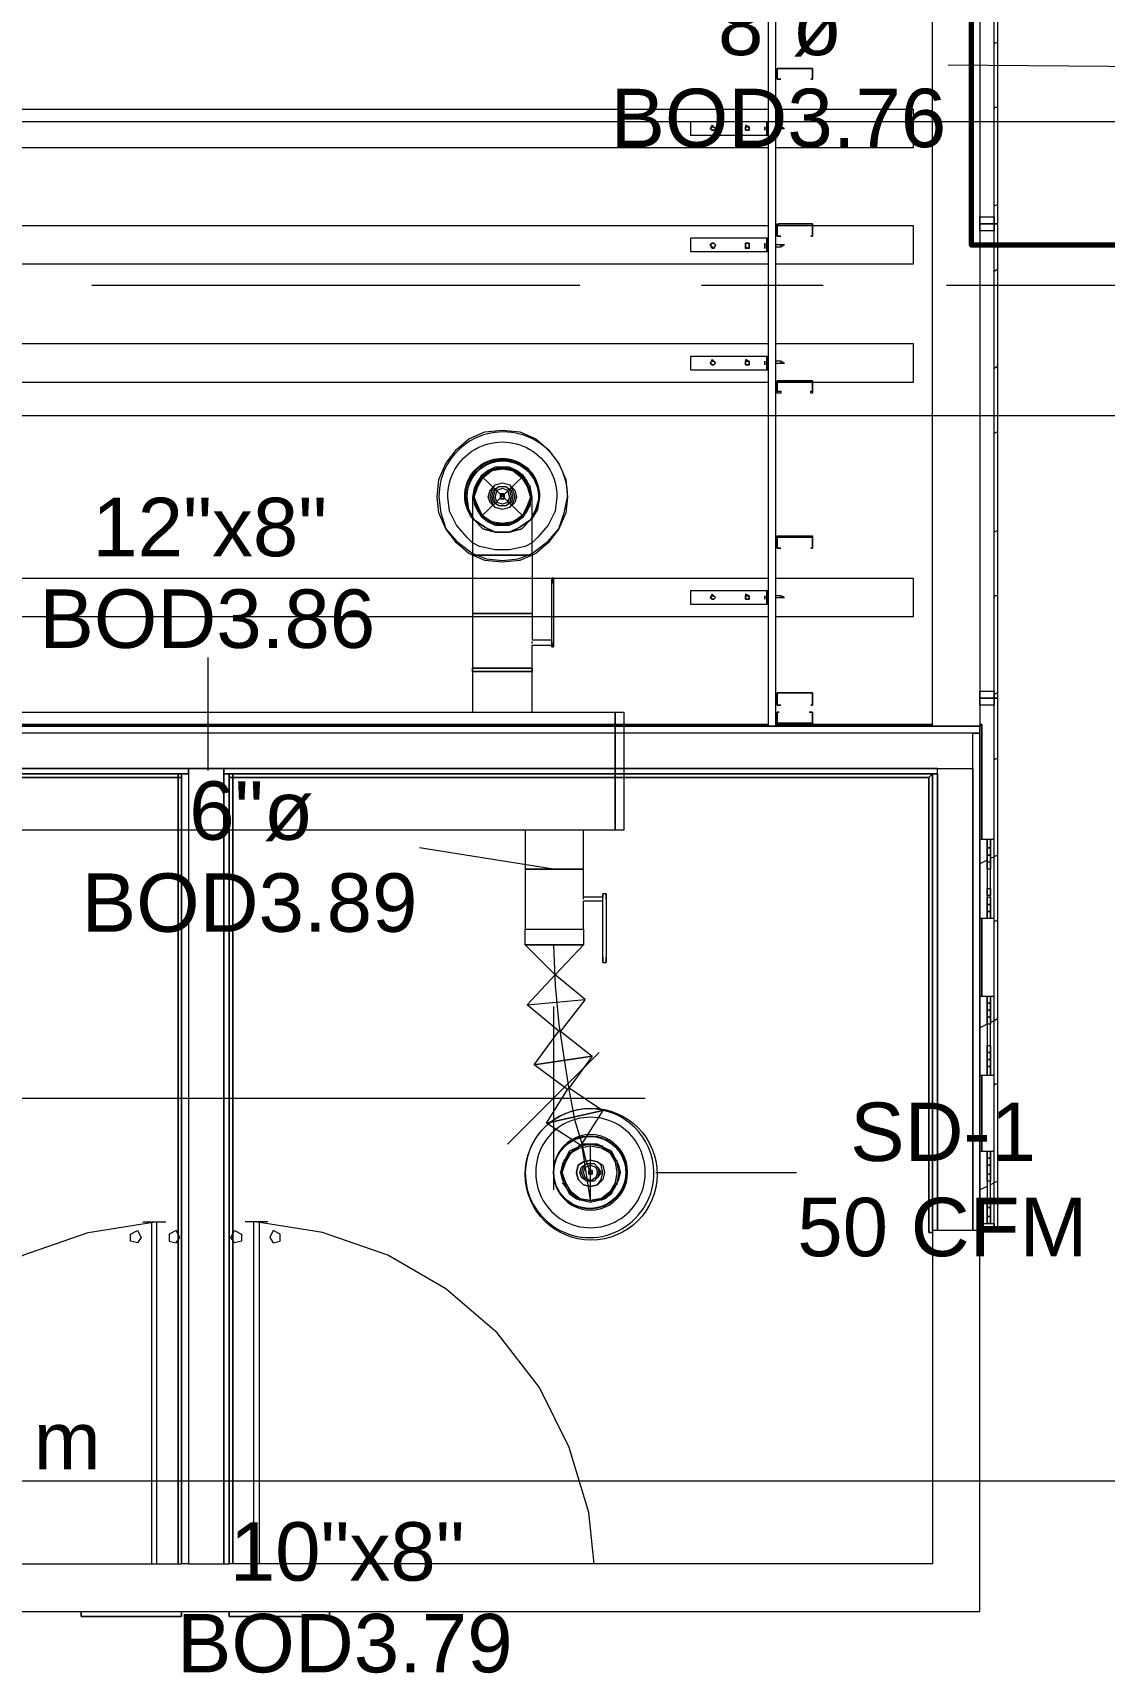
# Model space of a CAD drawing. Header units: metres. Extents: x -2 to 237, y -8 to 52.
# Drawn here: x 43.605 to 46.391, y 10.196 to 14.459 of the extents above; entities that cross this region are included whole.
import ezdxf

# ---------------------------------------------------------------- set-up
doc = ezdxf.new("R2010")
doc.units = ezdxf.units.M
doc.layers.add('HVAC - Ductos', color=5, linetype='Continuous', lineweight=0)
doc.layers.add('PDF_Text', color=7, linetype='Continuous', lineweight=0)
doc.layers.add('PDF_Geometry', color=7, linetype='Continuous', lineweight=0, true_color=0xaaaaaa)
doc.styles.add('PDF Helvetica', font='')
doc.styles.get('PDF Helvetica').set_extended_font_data('Helvetica')

msp = doc.modelspace()

# ---------------------------------------------------------------- linework, layer by layer
at = {"layer": 'HVAC - Ductos', "lineweight": 0}
for points in [[(46.5074, 14.3702), (45.9852, 14.3748)], [(44.9039, 13.2523), (44.8993, 13.2752), (44.8902, 13.2936), (44.881, 13.3073), (44.8626, 13.321), (44.8443, 13.3302), (44.826, 13.3302), (44.8077, 13.3302), (44.7894, 13.321), (44.771, 13.3073), (44.7619, 13.2936), (44.7527, 13.2752), (44.7481, 13.2523), (44.7527, 13.2477), (44.7481, 13.2523), (44.7481, 13.2477), (44.7481, 13.2294), (44.7481, 13.2019), (44.7481, 13.1652), (44.7481, 13.1194), (44.7481, 13.1012), (44.7389, 13.1057), (44.7069, 13.1332), (44.6794, 13.1698), (44.6611, 13.2111), (44.6565, 13.2523), (44.6611, 13.2981), (44.6794, 13.3394), (44.7069, 13.3761), (44.7389, 13.4035), (44.7802, 13.4218), (44.826, 13.4264), (44.8718, 13.4218), (44.913, 13.4035), (44.9451, 13.3761), (44.9726, 13.3394), (44.9909, 13.2981), (44.9955, 13.2523), (44.9909, 13.2111), (44.9726, 13.1698), (44.9451, 13.1332), (44.913, 13.1057), (44.9039, 13.1012), (44.9039, 13.1469), (44.9039, 13.1836), (44.9039, 13.2202), (44.9039, 13.2432), (44.9039, 13.2523), (44.8993, 13.2477), (44.9039, 13.2523), (44.8993, 13.2752), (44.8902, 13.2936), (44.881, 13.3073), (44.8626, 13.321), (44.8443, 13.3302), (44.826, 13.3302), (44.8077, 13.3302), (44.7894, 13.321), (44.771, 13.3073), (44.7619, 13.2936), (44.7527, 13.2752), (44.7481, 13.2523)], [(44.7573, 13.2248), (44.7573, 13.2294), (44.7527, 13.2523), (44.7527, 13.234), (44.7619, 13.2156), (44.7756, 13.2019), (44.7894, 13.1928), (44.8077, 13.1836), (44.826, 13.179), (44.8443, 13.1836), (44.8626, 13.1928), (44.8764, 13.2019), (44.8902, 13.2156), (44.8993, 13.234), (44.8993, 13.2523), (44.8902, 13.2294), (44.8764, 13.2019), (44.8535, 13.1882), (44.826, 13.1836), (44.7986, 13.1882), (44.7756, 13.2019), (44.7619, 13.2294), (44.7527, 13.2523), (44.7619, 13.2798), (44.7756, 13.3027), (44.7986, 13.321), (44.826, 13.3256), (44.8535, 13.321), (44.8764, 13.3027), (44.8902, 13.2798), (44.8993, 13.2523), (44.8993, 13.2752), (44.8902, 13.2936), (44.8764, 13.3073), (44.8626, 13.3164), (44.8443, 13.3256), (44.826, 13.3302), (44.8077, 13.3256), (44.7894, 13.3164), (44.7756, 13.3073), (44.7619, 13.2936), (44.7527, 13.2752), (44.7527, 13.2523), (44.7573, 13.2798)], [(44.7619, 13.2844), (44.7756, 13.3073), (44.794, 13.321)], [(44.794, 13.321), (44.7986, 13.3256)], [(44.8031, 13.321), (44.826, 13.3302), (44.8489, 13.321)], [(44.8535, 13.3256), (44.8581, 13.321)], [(44.8581, 13.321), (44.8764, 13.3073), (44.8902, 13.2844)], [(44.7573, 13.2798), (44.7573, 13.2844)], [(44.8948, 13.2844), (44.8993, 13.2798)], [(44.8948, 13.2798), (44.8993, 13.2523), (44.8948, 13.2294)], [(44.7527, 13.2477), (44.7527, 13.234), (44.7619, 13.2156), (44.771, 13.2019), (44.7894, 13.1882), (44.8077, 13.179), (44.826, 13.179), (44.8443, 13.179), (44.8626, 13.1882), (44.881, 13.2019), (44.8902, 13.2156), (44.8993, 13.234), (44.8993, 13.2477)], [(44.7573, 13.2248), (44.7573, 13.2248)], [(44.7986, 13.1836), (44.794, 13.1882), (44.7756, 13.2019), (44.7619, 13.2248)], [(44.8902, 13.2248), (44.8764, 13.2019), (44.8581, 13.1882), (44.8535, 13.1836)], [(44.8993, 13.2294), (44.8948, 13.2248)], [(44.8948, 13.2248), (44.8948, 13.2248)], [(44.9039, 13.2523), (44.9039, 13.2523)], [(44.7986, 13.1836), (44.7986, 13.1836)], [(44.8489, 13.1836), (44.826, 13.179), (44.8031, 13.1836)], [(44.8535, 13.1836), (44.8535, 13.1836)], [(44.9039, 13.1332), (44.8856, 13.124), (44.8443, 13.1148), (44.8077, 13.1148), (44.7664, 13.124), (44.7481, 13.1332)], [(44.7481, 13.1057), (44.7848, 13.092), (44.826, 13.0874), (44.8672, 13.092), (44.9039, 13.1057)], [(44.9039, 13.1012), (44.8718, 13.0874), (44.826, 13.0828), (44.7802, 13.0874), (44.7481, 13.1012)], [(44.9039, 13.1012), (44.8993, 13.1012), (44.8902, 13.1012), (44.881, 13.1012), (44.8626, 13.1012), (44.8443, 13.1012), (44.826, 13.1012), (44.8077, 13.1012), (44.7894, 13.1012), (44.771, 13.1012), (44.7619, 13.1012), (44.7527, 13.1012), (44.7481, 13.1012), (44.7481, 12.9499), (44.7527, 12.9499), (44.7619, 12.9499), (44.771, 12.9499), (44.7894, 12.9499), (44.8077, 12.9499), (44.826, 12.9499), (44.8443, 12.9499), (44.8626, 12.9499), (44.881, 12.9499), (44.8902, 12.9499), (44.8993, 12.9499), (44.9039, 12.9499), (44.9039, 12.8812), (44.9543, 12.8812)], [(44.7481, 13.1012), (44.7527, 13.1012), (44.7619, 13.1012), (44.771, 13.1012), (44.7894, 13.1012), (44.8077, 13.1012), (44.826, 13.1012), (44.8443, 13.1012), (44.8626, 13.1012), (44.881, 13.1012), (44.8902, 13.1012), (44.8993, 13.1012), (44.9039, 13.1012), (44.9039, 12.9499), (44.8993, 12.9499), (44.8902, 12.9499), (44.881, 12.9499), (44.8626, 12.9499), (44.8443, 12.9499), (44.826, 12.9499), (44.8077, 12.9499), (44.7894, 12.9499), (44.771, 12.9499), (44.7619, 12.9499), (44.7527, 12.9499), (44.7481, 12.9499), (44.7481, 12.7987), (44.7481, 12.8079), (44.7481, 12.6934), (44.7527, 12.6934), (44.7619, 12.6934), (44.771, 12.6934), (44.7894, 12.6934), (44.8077, 12.6934), (44.826, 12.6934), (44.8443, 12.6934), (44.8626, 12.6934), (44.881, 12.6934), (44.8902, 12.6934), (44.8993, 12.6934), (44.9039, 12.6934), (44.9039, 12.8079), (44.9039, 12.7987), (44.9039, 12.8675), (44.9543, 12.8675), (44.9543, 12.872), (44.9543, 12.8766)], [(44.9543, 13.0415), (44.9543, 13.037), (44.9543, 13.0415)], [(44.9589, 13.0415), (44.9543, 13.0415)], [(44.9543, 12.872), (44.9543, 12.8675), (44.9543, 12.8629), (44.9543, 12.8675), (44.9543, 12.872), (44.9543, 12.8766), (44.9543, 13.0278), (44.9543, 13.0324), (44.9543, 13.037), (44.9543, 13.0415), (44.9543, 13.037), (44.9543, 13.0324), (44.9543, 13.0278)], [(44.9589, 13.0415), (44.9589, 13.037), (44.9589, 13.0415)], [(44.9589, 13.0278), (44.9589, 13.0324), (44.9589, 13.037), (44.9589, 13.0415), (44.9589, 13.037), (44.9589, 13.0324), (44.9589, 13.0278), (44.9589, 12.8766), (44.9589, 12.872), (44.9589, 12.8675), (44.9589, 12.8629), (44.9589, 12.8675), (44.9589, 12.872), (44.9589, 12.8766)], [(44.9039, 12.8812), (44.9039, 12.8812)], [(44.9039, 12.8812), (44.9039, 12.8812)], [(44.9039, 12.872), (44.9039, 12.8766)], [(44.0609, 12.5422), (44.0609, 12.8354)], [(44.9039, 12.8675), (44.9039, 12.8675)], [(44.9039, 12.8675), (44.9039, 12.8675)], [(44.9039, 12.8675), (44.9039, 12.8675)], [(44.9039, 12.8675), (44.9039, 12.8675)], [(44.9543, 12.8675), (44.9543, 12.8675)], [(44.9543, 12.8629), (44.9543, 12.8629)], [(44.9543, 12.8629), (44.9589, 12.8629)], [(44.9589, 12.8629), (44.9589, 12.8629)], [(45.0871, 12.2077), (45.0871, 12.2123), (45.0368, 12.2123), (45.0368, 12.2856), (45.0368, 12.3864), (45.0322, 12.3864), (45.0276, 12.3864), (45.0138, 12.3864), (45.0001, 12.3864), (44.9818, 12.3864), (44.9589, 12.3864), (44.9406, 12.3864), (44.9222, 12.3864), (44.9085, 12.3864), (44.8948, 12.3864), (44.8856, 12.3864), (44.8856, 12.2856), (44.8856, 12.1298), (44.8948, 12.1298), (44.9085, 12.1298), (44.9222, 12.1298), (44.9406, 12.1298), (44.9589, 12.1298), (44.9818, 12.1298), (45.0001, 12.1298), (45.0138, 12.1298), (45.0276, 12.1298), (45.0322, 12.1298), (45.0368, 12.1298), (45.0368, 12.0886), (44.8856, 12.0886), (45.0368, 12.0886), (44.9634, 12.0107), (44.8902, 11.9328), (45.0413, 11.9465), (44.9634, 12.0107), (44.8856, 12.0886), (44.8856, 12.1298), (44.8948, 12.1298), (44.9085, 12.1298), (44.9222, 12.1298), (44.9406, 12.1298), (44.9589, 12.1298), (44.9818, 12.1298), (45.0001, 12.1298), (45.0138, 12.1298), (45.0276, 12.1298), (45.0322, 12.1298), (45.0368, 12.1298), (45.0368, 12.2031), (45.0871, 12.2031)], [(44.9589, 12.2856), (44.6107, 12.3405)], [(44.8856, 12.2856), (44.8856, 12.2856)], [(45.0368, 12.2856), (45.0368, 12.2856)], [(45.0368, 12.2123), (45.0368, 12.2123)], [(45.0368, 12.2123), (45.0368, 12.2123)], [(45.0368, 12.2123), (45.0368, 12.2123)], [(45.0368, 12.2077), (45.0368, 12.2123)], [(45.0368, 12.2031), (45.0368, 12.2031)], [(45.0368, 12.2031), (45.0368, 12.2031)], [(45.0871, 12.2214), (45.0871, 12.2214)], [(45.0963, 12.2214), (45.0871, 12.2214)], [(45.0871, 12.0565), (45.0871, 12.2077), (45.0871, 12.2123), (45.0871, 12.2168), (45.0871, 12.2214), (45.0871, 12.2168), (45.0871, 12.2123)], [(45.0871, 12.2123), (45.0871, 12.2123)], [(45.0963, 12.2214), (45.0963, 12.2214)], [(45.0963, 12.2077), (45.0963, 12.2123), (45.0963, 12.2168), (45.0963, 12.2214), (45.0963, 12.2168), (45.0963, 12.2123), (45.0963, 12.2077), (45.0963, 12.0565)], [(44.9589, 12.0886), (44.9634, 11.9832), (44.9726, 11.8824), (44.9864, 11.7908), (45.0001, 11.7083), (45.0138, 11.635), (45.0322, 11.5754), (45.0413, 11.5342), (45.0505, 11.5067), (45.0551, 11.4975)], [(45.0871, 12.0428), (45.0871, 12.0428)], [(45.0871, 12.0428), (45.0963, 12.0428)], [(45.0963, 12.0428), (45.0963, 12.0428)], [(44.9772, 11.8641), (45.0597, 11.7999), (44.9085, 11.777), (44.9726, 11.8641), (44.8902, 11.9328), (45.0413, 11.9465), (44.9772, 11.8641), (44.9726, 11.8641)], [(44.9589, 11.9282), (44.9589, 11.69), (44.9589, 11.4518)], [(45.078, 11.8091), (44.9589, 11.69), (44.8398, 11.5708)], [(45.0001, 11.7175), (45.0871, 11.6579), (44.9406, 11.6258), (44.9955, 11.7129), (44.9085, 11.777), (45.0597, 11.7999), (45.0001, 11.7175), (44.9955, 11.7129)], [(39.8183, 11.69), (45.1971, 11.69)], [(45.0322, 11.5708), (45.0551, 11.4197), (45.0551, 11.5708), (45.0322, 11.5662), (44.9406, 11.6258), (45.0871, 11.6579), (45.0322, 11.5708), (45.0322, 11.5662)], [(44.9818, 11.5204), (44.9864, 11.525), (44.9864, 11.5296), (45.0047, 11.548), (45.023, 11.5617)], [(45.023, 11.5662), (45.0276, 11.5662), (45.0551, 11.5708), (45.078, 11.5662)], [(45.0826, 11.5662), (45.0871, 11.5662)], [(45.0871, 11.5617), (45.1055, 11.548), (45.1192, 11.5296)], [(44.9864, 11.47), (44.9818, 11.4975), (44.9864, 11.5204)], [(45.1238, 11.5296), (45.1238, 11.525), (45.1238, 11.5204), (45.1284, 11.4975), (45.1238, 11.47), (45.1238, 11.4655)], [(45.0276, 11.4242), (45.023, 11.4288), (45.0047, 11.4426), (44.9864, 11.4655), (44.9818, 11.47)], [(45.2246, 11.4975), (45.5911, 11.4975)], [(45.078, 11.4288), (45.0551, 11.4242), (45.0276, 11.4288)], [(45.1192, 11.4655), (45.1055, 11.4426), (45.0871, 11.4288), (45.0826, 11.4242)], [(39.7267, 10.6957), (46.9519, 10.6957), (48.6288, 10.6957), (49.2518, 10.6957), (51.2174, 10.6957), (55.5974, 10.6957)]]:
    msp.add_lwpolyline(points, dxfattribs=at)
for points in [[(40.336, 14.2282), (47.9095, 14.2282), (47.9095, 13.4631), (40.336, 13.4631)], [(44.794, 13.2706), (44.8077, 13.2844), (44.826, 13.289), (44.8443, 13.2844), (44.8581, 13.2706), (44.8626, 13.2523), (44.8581, 13.2386), (44.8443, 13.2248), (44.826, 13.2202), (44.8077, 13.2248), (44.794, 13.2386), (44.7894, 13.2523)], [(44.7986, 13.2706), (44.8077, 13.2844), (44.826, 13.289), (44.8443, 13.2844), (44.8535, 13.2706), (44.8581, 13.2523), (44.8535, 13.2386), (44.8443, 13.2248), (44.826, 13.2202), (44.8077, 13.2248), (44.7986, 13.2386), (44.794, 13.2523)], [(44.8031, 13.2706), (44.8168, 13.2798), (44.8352, 13.2798), (44.8489, 13.2706), (44.8535, 13.2523), (44.8489, 13.2386), (44.8352, 13.2294), (44.8168, 13.2294), (44.8031, 13.2386), (44.7986, 13.2523)], [(44.8077, 13.2706), (44.8168, 13.2798), (44.8352, 13.2798), (44.8443, 13.2706), (44.8489, 13.2523), (44.8443, 13.2386), (44.8352, 13.2294), (44.8168, 13.2294), (44.8077, 13.2386), (44.8031, 13.2523)], [(44.8123, 13.2706), (44.826, 13.2752), (44.8398, 13.2706), (44.8443, 13.2523), (44.8398, 13.2386), (44.826, 13.234), (44.8123, 13.2386), (44.8077, 13.2523)], [(44.8214, 13.2569), (44.8214, 13.2523), (44.8214, 13.2615), (44.8306, 13.2615), (44.8306, 13.2523), (44.8306, 13.2569)], [(44.8306, 13.2477), (44.8306, 13.2523), (44.8306, 13.2477), (44.8214, 13.2477), (44.8214, 13.2523), (44.8214, 13.2477)], [(44.9039, 13.1974), (44.9176, 13.2202), (44.9222, 13.2523), (44.9176, 13.2202)], [(44.7527, 13.1928), (44.7802, 13.1744), (44.8077, 13.1607), (44.8443, 13.1607), (44.8718, 13.1744), (44.8993, 13.1928), (44.8764, 13.1698), (44.8443, 13.1607), (44.8077, 13.1607), (44.7756, 13.1698), (44.7527, 13.1928), (44.7481, 13.1974), (44.7527, 13.1928), (44.7481, 13.2019)], [(44.9039, 13.2019), (44.8993, 13.1928), (44.8718, 13.1744), (44.8443, 13.1607), (44.8077, 13.1607), (44.7802, 13.1744), (44.7527, 13.1928), (44.7756, 13.1698), (44.8077, 13.1607), (44.8443, 13.1607), (44.8764, 13.1698), (44.8993, 13.1928), (44.9039, 13.1974), (44.8993, 13.1928)], [(44.8993, 12.8079), (44.8902, 12.8079), (44.881, 12.8079), (44.8626, 12.8079), (44.8443, 12.8079), (44.826, 12.8079), (44.8077, 12.8079), (44.7894, 12.8079), (44.771, 12.8079), (44.7619, 12.8079), (44.7527, 12.8079), (44.7481, 12.8079), (44.7527, 12.8079), (44.7619, 12.8079), (44.771, 12.8079), (44.7894, 12.8079), (44.8077, 12.8079), (44.826, 12.8079), (44.8443, 12.8079), (44.8626, 12.8079), (44.881, 12.8079), (44.8902, 12.8079)], [(44.7481, 12.7987), (44.7527, 12.7987), (44.7619, 12.7987), (44.771, 12.7987), (44.7894, 12.7987), (44.8077, 12.7987), (44.826, 12.7987), (44.8443, 12.7987), (44.8626, 12.7987), (44.881, 12.7987), (44.8902, 12.7987), (44.8993, 12.7987), (44.9039, 12.7987), (44.8993, 12.7987), (44.8902, 12.7987), (44.881, 12.7987), (44.8626, 12.7987), (44.8443, 12.7987), (44.826, 12.7987), (44.8077, 12.7987), (44.7894, 12.7987), (44.771, 12.7987), (44.7619, 12.7987), (44.7527, 12.7987)], [(44.9039, 12.8079), (44.8993, 12.8079)], [(42.8971, 12.6934), (45.1192, 12.6934), (45.1192, 12.3864), (42.8971, 12.3864)], [(45.1192, 12.3864), (45.1192, 12.6934), (45.1421, 12.6934), (45.1421, 12.3864)], [(45.0368, 12.2856), (45.0322, 12.2856), (45.0276, 12.2856), (45.0138, 12.2856), (45.0001, 12.2856), (44.9818, 12.2856), (44.9589, 12.2856), (44.9406, 12.2856), (44.9222, 12.2856), (44.9085, 12.2856), (44.8948, 12.2856), (44.8856, 12.2856), (44.8948, 12.2856), (44.9085, 12.2856), (44.9222, 12.2856), (44.9406, 12.2856), (44.9589, 12.2856), (44.9818, 12.2856), (45.0001, 12.2856), (45.0138, 12.2856), (45.0276, 12.2856), (45.0322, 12.2856), (45.0368, 12.2856), (45.0322, 12.2856), (45.0276, 12.2856), (45.0138, 12.2856), (45.0001, 12.2856), (44.9818, 12.2856), (44.9589, 12.2856), (44.9406, 12.2856), (44.9222, 12.2856), (44.9085, 12.2856), (44.8948, 12.2856), (44.8856, 12.2856), (44.8948, 12.2856), (44.9085, 12.2856), (44.9222, 12.2856), (44.9406, 12.2856), (44.9589, 12.2856), (44.9818, 12.2856), (45.0001, 12.2856), (45.0138, 12.2856), (45.0276, 12.2856), (45.0322, 12.2856)], [(44.9589, 12.2856), (44.9818, 12.2856), (45.0001, 12.2856), (45.0138, 12.2856), (45.0276, 12.2856), (45.0322, 12.2856), (45.0368, 12.2856), (45.0322, 12.2856), (45.0276, 12.2856), (45.0138, 12.2856), (45.0001, 12.2856), (44.9818, 12.2856), (44.9589, 12.2856), (44.9406, 12.2856), (44.9222, 12.2856), (44.9085, 12.2856), (44.8948, 12.2856), (44.8856, 12.2856), (44.8948, 12.2856), (44.9085, 12.2856), (44.9222, 12.2856), (44.9406, 12.2856)], [(44.8856, 12.2856), (44.8948, 12.2856), (44.9085, 12.2856), (44.9222, 12.2856), (44.9406, 12.2856), (44.9589, 12.2856), (44.9818, 12.2856), (45.0001, 12.2856), (45.0138, 12.2856), (45.0276, 12.2856), (45.0322, 12.2856), (45.0368, 12.2856), (45.0322, 12.2856), (45.0276, 12.2856), (45.0138, 12.2856), (45.0001, 12.2856), (44.9818, 12.2856), (44.9589, 12.2856), (44.9406, 12.2856), (44.9222, 12.2856), (44.9085, 12.2856), (44.8948, 12.2856)], [(45.0368, 12.0886), (45.0322, 12.0886), (45.0276, 12.0886), (45.0138, 12.0886), (45.0001, 12.0886), (44.9818, 12.0886), (44.9589, 12.0886), (44.9406, 12.0886), (44.9222, 12.0886), (44.9085, 12.0886), (44.8948, 12.0886), (44.8856, 12.0886), (44.8948, 12.0886), (44.9085, 12.0886), (44.9222, 12.0886), (44.9406, 12.0886), (44.9589, 12.0886), (44.9818, 12.0886), (45.0001, 12.0886), (45.0138, 12.0886), (45.0276, 12.0886), (45.0322, 12.0886)], [(45.0871, 12.0565), (45.0871, 12.0519), (45.0871, 12.0473), (45.0871, 12.0428), (45.0871, 12.0473), (45.0871, 12.0519)], [(45.0963, 12.0565), (45.0963, 12.0519), (45.0963, 12.0473), (45.0963, 12.0428), (45.0963, 12.0473), (45.0963, 12.0519)], [(44.9772, 11.4975), (44.9818, 11.4792), (44.9909, 11.4609), (45.0001, 11.4426), (45.0184, 11.4288), (45.0368, 11.4242), (45.0551, 11.4197), (45.0735, 11.4242), (45.0917, 11.4288), (45.1101, 11.4426), (45.1192, 11.4609), (45.1284, 11.4792), (45.133, 11.4975), (45.1284, 11.5159), (45.1192, 11.5342), (45.1101, 11.5526), (45.0917, 11.5617), (45.0735, 11.5708), (45.0551, 11.5708), (45.0368, 11.5708), (45.0184, 11.5617), (45.0001, 11.5526), (44.9909, 11.5342), (44.9818, 11.5159)], [(44.9818, 11.4975), (44.9909, 11.525), (45.0047, 11.548), (45.0276, 11.5617), (45.0551, 11.5662), (45.0826, 11.5617), (45.1055, 11.548), (45.1192, 11.525), (45.1238, 11.4975), (45.1192, 11.47), (45.1055, 11.4472), (45.0826, 11.4288), (45.0551, 11.4242), (45.0276, 11.4288), (45.0047, 11.4472), (44.9909, 11.47)], [(45.0184, 11.4975), (45.023, 11.4792), (45.0368, 11.4655), (45.0551, 11.4609), (45.0735, 11.4655), (45.0826, 11.4792), (45.0871, 11.4975), (45.0826, 11.5159), (45.0735, 11.525), (45.0551, 11.5296), (45.0368, 11.525), (45.023, 11.5159), (45.0184, 11.4975), (45.023, 11.5159), (45.0368, 11.525), (45.0551, 11.5296), (45.0735, 11.525), (45.0871, 11.5159), (45.0917, 11.4975), (45.0871, 11.4792), (45.0735, 11.4655), (45.0551, 11.4609), (45.0368, 11.4655), (45.023, 11.4792)], [(45.0276, 11.4975), (45.0322, 11.5113), (45.0459, 11.5204), (45.0643, 11.5204), (45.0735, 11.5113), (45.0826, 11.4975), (45.0735, 11.4838), (45.0643, 11.4746), (45.0459, 11.4746), (45.0322, 11.4838)], [(45.0322, 11.4975), (45.0368, 11.5113), (45.0459, 11.5204), (45.0643, 11.5204), (45.0735, 11.5113), (45.078, 11.4975), (45.0735, 11.4838), (45.0643, 11.4746), (45.0459, 11.4746), (45.0368, 11.4838)], [(45.0368, 11.4975), (45.0413, 11.5113), (45.0551, 11.5159), (45.0689, 11.5113), (45.0735, 11.4975), (45.0689, 11.4838), (45.0551, 11.4746), (45.0413, 11.4838)], [(45.0597, 11.4975), (45.0597, 11.5021), (45.0505, 11.5021), (45.0505, 11.4975), (45.0505, 11.5021), (45.0597, 11.5021)], [(45.0505, 11.4975), (45.0505, 11.493), (45.0597, 11.493), (45.0597, 11.4975), (45.0597, 11.493), (45.0505, 11.493)]]:
    msp.add_lwpolyline(points, close=True, dxfattribs=at)
for points in [[(44.9039, 13.1057), (44.9085, 13.1103), (44.9451, 13.1378), (44.9726, 13.1698), (44.9864, 13.2111), (44.9955, 13.2523, 1.013409), (44.6611, 13.2523), (44.6657, 13.2111), (44.6794, 13.1698), (44.7069, 13.1378), (44.7435, 13.1103), (44.7481, 13.1057)], [(44.7481, 13.1332), (44.7344, 13.1469), (44.7069, 13.179), (44.6885, 13.2156), (44.684, 13.2523, -1.008334), (44.968, 13.2523), (44.9634, 13.2156), (44.9451, 13.179), (44.9176, 13.1469), (44.9039, 13.1332)]]:
    msp.add_lwpolyline(points, format="xyb", dxfattribs=at)
for points in [[(44.9222, 13.2523, 1.340278), (44.7481, 13.2019), (44.7389, 13.2202), (44.7344, 13.2523, -1.360593), (44.9039, 13.2019), (44.913, 13.2202), (44.9222, 13.2523, 1.018374), (44.7298, 13.2523), (44.7344, 13.2202), (44.7481, 13.1974, -1.420928)], [(45.22, 11.4975, 0.986779), (44.8856, 11.4975, 1.013409)], [(45.1971, 11.4975, 1.008653), (44.913, 11.4975, 1.012839)], [(45.1513, 11.4975, 1.019058), (44.9589, 11.4975, 1.018339)]]:
    msp.add_lwpolyline(points, format="xyb", close=True, dxfattribs=at)
for centre, radius in [((45.0569, 11.4929), 0.1714), ((45.0539, 11.4975), 0.0949), ((45.0539, 11.4975), 0.0949), ((45.0533, 11.4975), 0.0935), ((45.0555, 11.4971), 0.0737)]:
    msp.add_circle(centre, radius, dxfattribs=at)
at = {"layer": 'PDF_Geometry', "lineweight": 0}
for points in [[(46.0676, 16.4182), (46.0676, 12.6567), (46.0676, 12.6384), (46.0676, 11.3463), (46.0493, 11.3463), (46.0493, 12.6384), (46.0676, 12.6384), (42.0404, 12.6384), (42.0404, 12.6567), (42.0358, 12.6613), (42.0358, 12.3635), (42.0358, 12.6613), (42.0404, 12.6613), (42.0358, 12.6613), (42.0404, 12.6567), (42.0404, 16.4182)], [(42.1641, 16.4182), (42.1641, 12.6567), (45.9439, 12.6567), (46.0676, 12.6567), (42.0404, 12.6567), (42.1641, 12.6567), (42.5764, 12.6567), (42.5902, 12.6567), (45.5178, 12.6567), (42.5902, 12.6567), (42.5902, 16.4182)], [(42.5764, 16.4182), (42.5764, 12.6567), (42.1641, 12.6567), (45.9439, 12.6567), (45.5362, 12.6567), (45.5178, 12.6567), (45.5178, 16.4182)], [(45.5362, 16.4182), (45.5362, 12.6567), (45.9439, 12.6567), (45.9439, 16.4182)], [(46.1134, 14.4344), (46.1043, 14.4298)], [(45.6324, 14.3656), (45.6324, 14.3656)], [(45.6324, 14.3656), (45.6324, 14.3656)], [(45.5499, 14.3382), (45.5499, 14.3382)], [(45.6278, 14.3382), (45.6278, 14.3382)], [(42.5902, 14.2602), (45.5178, 14.2602)], [(45.5362, 14.2602), (45.8936, 14.2602), (45.8936, 14.1595), (45.5362, 14.1595)], [(46.1134, 14.2648), (46.1043, 14.2648), (46.1043, 14.2602)], [(45.5178, 14.1916), (45.5132, 14.1916), (45.3162, 14.1916), (45.3162, 14.2282), (45.5132, 14.2282), (45.5178, 14.2282)], [(45.5132, 14.2144), (45.5132, 14.219)], [(45.5132, 14.2053), (45.5132, 14.2053)], [(45.5362, 14.2099), (45.5499, 14.2099), (45.5591, 14.2099), (45.5499, 14.2144), (45.5362, 14.2144)], [(45.5499, 14.2144), (45.5499, 14.2099)], [(45.5178, 14.1595), (42.5902, 14.1595)], [(46.1134, 14.0129), (46.1043, 14.0083)], [(42.5902, 13.9579), (45.5178, 13.9579)], [(45.5362, 13.9579), (45.5407, 13.9579), (45.6324, 13.9579), (45.8936, 13.9579), (45.8936, 13.8571), (45.5362, 13.8571)], [(45.5178, 13.8892), (45.5132, 13.8892), (45.3162, 13.8892), (45.3162, 13.9258), (45.5132, 13.9258), (45.5178, 13.9258)], [(45.5132, 13.9121), (45.5132, 13.9121)], [(45.5132, 13.8983), (45.5132, 13.9029)], [(45.5362, 13.9029), (45.5499, 13.9029), (45.5591, 13.9075), (45.5499, 13.9075), (45.5362, 13.9075)], [(45.5499, 13.9304), (45.5499, 13.9304)], [(45.5499, 13.9075), (45.5499, 13.9029)], [(45.6278, 13.9304), (45.6278, 13.9304)], [(45.5178, 13.8571), (42.5902, 13.8571)], [(46.1134, 13.8433), (46.1043, 13.8388)], [(46.1043, 13.8388), (46.1043, 13.8388)], [(45.0276, 13.8021), (43.7585, 13.8021)], [(45.6599, 13.8021), (45.3438, 13.8021)], [(47.2497, 13.8021), (45.9806, 13.8021)], [(42.5902, 13.651), (45.5178, 13.651)], [(45.5362, 13.651), (45.8936, 13.651), (45.8936, 13.5501), (45.6324, 13.5501), (45.5407, 13.5501), (45.5362, 13.5501)], [(45.5178, 13.5822), (45.5132, 13.5822), (45.3162, 13.5822), (45.3162, 13.6188), (45.5132, 13.6188), (45.5178, 13.6188)], [(45.5132, 13.6051), (45.5132, 13.6097)], [(45.5362, 13.6005), (45.5499, 13.6005), (45.5591, 13.6005), (45.5499, 13.6051), (45.5362, 13.6051)], [(45.5499, 13.6051), (45.5499, 13.6005)], [(45.5132, 13.5959), (45.5132, 13.5959)], [(46.1134, 13.5913), (46.1043, 13.5868)], [(45.5178, 13.5501), (42.5902, 13.5501)], [(45.6324, 13.5547), (45.6324, 13.5547)], [(45.6324, 13.5547), (45.6324, 13.5547)], [(46.1134, 13.4218), (46.1043, 13.4173)], [(46.1043, 13.4173), (46.1043, 13.4173)], [(45.6324, 13.1469), (45.6324, 13.1469)], [(46.1134, 13.1652), (46.1043, 13.1607)], [(45.5499, 13.1194), (45.5499, 13.1194)], [(45.6278, 13.1194), (45.6278, 13.1194)], [(42.5902, 13.0415), (45.5178, 13.0415)], [(45.5178, 12.9728), (45.5132, 12.9728), (45.3162, 12.9728), (45.3162, 13.0095), (45.5132, 13.0095), (45.5178, 13.0095)], [(45.5362, 13.0415), (45.8936, 13.0415), (45.8936, 12.9407), (45.5362, 12.9407)], [(45.5132, 12.9957), (45.5132, 13.0003)], [(45.5132, 12.9866), (45.5132, 12.9866)], [(45.5362, 12.9911), (45.5499, 12.9911), (45.5591, 12.9911), (45.5499, 12.9957), (45.5362, 12.9957)], [(45.5499, 12.9957), (45.5499, 12.9911)], [(46.1134, 12.9957), (46.1043, 12.9957), (46.1043, 12.9911)], [(45.5178, 12.9407), (42.5902, 12.9407)], [(45.5499, 12.7117), (45.5499, 12.7117)], [(45.6278, 12.7117), (45.6278, 12.7117)], [(45.6324, 12.7438), (45.6324, 12.7438)], [(45.6324, 12.7438), (45.6324, 12.7438)], [(46.1134, 12.7438), (46.1043, 12.7392)], [(46.0676, 12.3635), (46.0676, 12.6567), (46.0722, 12.6613), (46.0676, 12.6613), (46.0722, 12.6613), (46.0722, 12.3635), (46.0722, 12.6613), (46.0676, 12.6567), (42.0404, 12.6567), (42.0404, 11.3463), (42.0404, 12.6567), (42.0404, 11.3463), (42.0221, 11.3463), (42.0083, 11.3463), (41.9899, 11.3463)], [(45.5453, 12.6934), (45.5453, 12.6934)], [(45.6232, 12.6934), (45.6232, 12.6934)], [(45.6324, 12.6658), (45.6324, 12.6658)], [(42.0404, 10.3568), (45.9439, 10.3568), (46.0676, 10.3568), (46.0676, 11.3463), (46.0676, 12.533), (46.0676, 12.6567), (46.0676, 12.3635), (46.086, 12.3635), (46.0951, 12.3635), (46.0951, 12.3405), (46.086, 12.3405), (46.0951, 12.3405), (46.0951, 12.3222), (46.086, 12.3222), (46.086, 12.3405), (46.086, 12.3635), (46.086, 12.1573), (46.0676, 12.1573), (46.0676, 11.9557), (46.086, 11.9557), (46.0951, 11.9557), (46.0951, 11.9374), (46.086, 11.9374), (46.0951, 11.9374), (46.0951, 11.9191), (46.086, 11.9191), (46.086, 11.9374), (46.086, 11.9557), (46.086, 11.7495), (46.0676, 11.7495), (46.0676, 11.5526), (46.086, 11.5526), (46.0951, 11.5526), (46.0951, 11.5342), (46.086, 11.5342), (46.0951, 11.5342), (46.0951, 11.5159), (46.086, 11.5159), (46.086, 11.5342), (46.086, 11.5526), (46.086, 11.3647), (46.086, 11.383), (46.0951, 11.383), (46.0951, 11.3647), (46.086, 11.3647), (46.0951, 11.3647), (46.0951, 11.5526), (46.1043, 11.5526)], [(46.0676, 12.6567), (46.0676, 12.6567)], [(42.1641, 10.4804), (43.9921, 10.4804), (43.9921, 12.533), (44.0105, 12.533), (44.0105, 12.5468), (42.1504, 12.5468)], [(42.1504, 12.533), (44.0105, 12.533), (44.0105, 10.4804), (43.9921, 10.4804), (43.9921, 12.533), (43.9921, 10.4804), (43.9921, 12.533), (42.1641, 12.533), (43.9463, 12.533), (42.1641, 12.533)], [(43.9921, 12.533), (43.9921, 10.4804), (43.9921, 12.533)], [(44.1021, 12.533), (44.1021, 12.533)], [(44.1159, 12.533), (44.1159, 12.533)], [(44.1159, 10.4804), (44.1159, 12.533), (44.1159, 10.4804)], [(45.9576, 12.533), (45.9576, 12.533)], [(46.1134, 12.5742), (46.1043, 12.5696)], [(46.1043, 12.5696), (46.1043, 12.5696)], [(42.1732, 12.5238), (43.9921, 12.5238), (42.1732, 12.5238)], [(46.1043, 12.1573), (46.0951, 12.1573), (46.0951, 12.3635), (46.1043, 12.3635)], [(46.1134, 12.3222), (46.1043, 12.3177), (46.0951, 12.3131)], [(46.086, 12.3085), (46.0676, 12.2993)], [(46.0951, 12.3039), (46.0951, 12.2856), (46.086, 12.2856), (46.086, 12.3039)], [(46.0676, 11.9557), (46.0676, 12.1573)], [(46.1134, 12.1527), (46.1043, 12.1482)], [(46.1043, 12.1482), (46.1043, 12.1482)], [(46.1043, 11.7495), (46.0951, 11.7495), (46.0951, 11.9557), (46.1043, 11.9557)], [(46.086, 11.8824), (46.086, 11.9007), (46.086, 11.9191), (46.0951, 11.9191), (46.0951, 11.9007), (46.086, 11.9007), (46.0951, 11.9007), (46.0951, 11.8824), (46.086, 11.8824), (46.0676, 11.8733)], [(46.1134, 11.8961), (46.1043, 11.8915), (46.0951, 11.887)], [(46.0676, 11.5526), (46.0676, 11.7495)], [(46.1134, 11.7267), (46.1043, 11.7267), (46.1043, 11.7221)], [(46.1134, 11.4746), (46.1043, 11.47), (46.0951, 11.4655)], [(46.086, 11.4609), (46.0676, 11.4518)], [(43.0437, 10.4804), (43.0575, 10.6133), (43.1079, 10.7828), (43.1904, 10.9386), (43.2958, 11.0806), (43.4287, 11.1952), (43.5798, 11.2822), (43.7493, 11.3417), (43.9234, 11.3693)], [(43.8914, 11.3693), (43.9509, 11.3693)], [(43.9142, 11.3693), (43.9142, 10.4804)], [(43.928, 10.4804), (43.928, 11.3693)], [(44.2167, 11.3693), (44.1571, 11.3693)], [(44.18, 10.4804), (44.18, 11.3693)], [(45.0643, 10.4804), (45.0505, 10.6133), (45.0001, 10.7828), (44.9222, 10.9386), (44.8123, 11.0806), (44.6794, 11.1952), (44.5282, 11.2822), (44.3587, 11.3417), (44.1846, 11.3693)], [(44.1937, 11.3693), (44.1937, 10.4804)], [(45.9439, 11.3463), (45.9439, 11.3463)], [(46.0676, 11.3463), (46.0676, 11.3463)], [(46.0951, 11.3463), (46.086, 11.3463)], [(46.0951, 11.3463), (46.1134, 11.3463)], [(43.9921, 10.4804), (43.9921, 10.4804)]]:
    msp.add_lwpolyline(points, dxfattribs=at)
at = {"layer": 'PDF_Geometry', "color": 232, "lineweight": 70, "true_color": 0xe91e64}
msp.add_lwpolyline([(46.0455, 15.2414), (46.9225, 15.2414), (46.9225, 13.9071), (46.0455, 13.9071)], close=True, dxfattribs=at)
at = {"layer": 'PDF_Geometry', "lineweight": 0}
for points in [[(46.1134, 13.9625), (46.1043, 13.9625), (46.1043, 15.1812), (46.1134, 15.1812)], [(45.5407, 14.3656), (45.5453, 14.3656), (45.6324, 14.3656), (45.6324, 14.3382), (45.6278, 14.3382), (45.6324, 14.3382), (45.6324, 14.3656), (45.5453, 14.3656), (45.5407, 14.3656), (45.5407, 14.3382)], [(45.5499, 14.3382), (45.5407, 14.3382)], [(45.3804, 14.2099), (45.3758, 14.2144), (45.3712, 14.219), (45.3666, 14.2099), (45.3712, 14.2053), (45.3758, 14.2053)], [(45.3666, 14.2099), (45.3712, 14.2144), (45.3758, 14.2144), (45.3804, 14.2099), (45.3758, 14.2053), (45.3712, 14.2053)], [(45.4674, 14.2099), (45.4674, 14.2144), (45.4583, 14.219), (45.4583, 14.2099), (45.4583, 14.2053), (45.4674, 14.2053)], [(45.4583, 14.2099), (45.4583, 14.2144), (45.4674, 14.2144), (45.4674, 14.2099), (45.4674, 14.2053), (45.4583, 14.2053)], [(45.5087, 14.2099), (45.5087, 14.2144), (45.5087, 14.2099), (45.5087, 14.2053)], [(45.5132, 14.1916), (45.5132, 14.2282)], [(45.5132, 14.2099), (45.5132, 14.2144), (45.5132, 14.219), (45.5132, 14.2144), (45.5132, 14.2099), (45.5132, 14.2053)], [(45.5407, 13.9579), (45.5407, 13.9625), (45.5453, 13.9625), (45.6324, 13.9625), (45.6324, 13.9579), (45.6324, 13.9304), (45.6278, 13.9304), (45.6324, 13.9304), (45.6324, 13.9579), (45.6324, 13.9625), (45.5453, 13.9625), (45.5407, 13.9579), (45.5407, 13.9304)], [(46.0676, 13.9625), (46.0676, 13.9808), (46.1043, 13.9808), (46.1043, 13.9625)], [(46.0676, 13.9441), (46.0676, 13.9625), (46.1043, 13.9625), (46.1043, 13.9441)], [(46.1134, 12.73), (46.1043, 12.73), (46.1043, 13.9625), (46.1134, 13.9625)], [(45.3804, 13.9075), (45.3758, 13.9121), (45.3712, 13.9121), (45.3666, 13.9075), (45.3712, 13.9029), (45.3758, 13.8983)], [(45.3666, 13.9075), (45.3712, 13.9121), (45.3758, 13.9121), (45.3804, 13.9075), (45.3758, 13.8983), (45.3712, 13.8983)], [(45.4674, 13.9075), (45.4674, 13.9121), (45.4583, 13.9121), (45.4583, 13.9075), (45.4583, 13.9029), (45.4674, 13.8983)], [(45.4583, 13.9075), (45.4583, 13.9121), (45.4674, 13.9121), (45.4674, 13.9075), (45.4674, 13.8983), (45.4583, 13.8983)], [(45.5087, 13.9075), (45.5087, 13.9121), (45.5087, 13.9075), (45.5087, 13.8983)], [(45.5132, 13.8892), (45.5132, 13.9258)], [(45.5132, 13.9075), (45.5132, 13.9121), (45.5132, 13.9075), (45.5132, 13.9029), (45.5132, 13.8983), (45.5132, 13.9029)], [(45.5499, 13.9304), (45.5407, 13.9304)], [(45.3804, 13.6005), (45.3758, 13.6051), (45.3712, 13.6097), (45.3666, 13.6005), (45.3712, 13.5959), (45.3758, 13.5959)], [(45.3666, 13.6005), (45.3712, 13.6051), (45.3758, 13.6051), (45.3804, 13.6005), (45.3758, 13.5959), (45.3712, 13.5959)], [(45.4674, 13.6005), (45.4674, 13.6051), (45.4583, 13.6097), (45.4583, 13.6005), (45.4583, 13.5959), (45.4674, 13.5959)], [(45.4583, 13.6005), (45.4583, 13.6051), (45.4674, 13.6051), (45.4674, 13.6005), (45.4674, 13.5959), (45.4583, 13.5959)], [(45.5087, 13.6005), (45.5087, 13.6051), (45.5087, 13.6005), (45.5087, 13.5959)], [(45.5132, 13.5822), (45.5132, 13.6188)], [(45.5132, 13.6005), (45.5132, 13.6051), (45.5132, 13.6097), (45.5132, 13.6051), (45.5132, 13.6005), (45.5132, 13.5959)], [(45.5407, 13.5547), (45.5453, 13.5547), (45.6324, 13.5547), (45.6324, 13.5226), (45.6278, 13.5226), (45.6278, 13.5272), (45.6324, 13.5272), (45.6324, 13.5547), (45.5453, 13.5547), (45.5407, 13.5547), (45.5407, 13.5272), (45.5499, 13.5272), (45.5499, 13.5226), (45.5407, 13.5226)], [(45.5407, 13.1469), (45.5407, 13.1515), (45.5453, 13.1515), (45.6324, 13.1515), (45.6324, 13.1469), (45.6324, 13.1194), (45.6278, 13.1194), (45.6324, 13.1194), (45.6324, 13.1469), (45.5453, 13.1469), (45.5407, 13.1469), (45.5407, 13.1194)], [(45.5499, 13.1194), (45.5407, 13.1194)], [(45.5132, 12.9728), (45.5132, 13.0095)], [(45.3804, 12.9911), (45.3758, 12.9957), (45.3712, 13.0003), (45.3666, 12.9911), (45.3712, 12.9866), (45.3758, 12.9866)], [(45.3666, 12.9911), (45.3712, 12.9957), (45.3758, 12.9957), (45.3804, 12.9911), (45.3758, 12.9866), (45.3712, 12.9866)], [(45.4674, 12.9911), (45.4674, 12.9957), (45.4583, 13.0003), (45.4583, 12.9911), (45.4583, 12.9866), (45.4674, 12.9866)], [(45.4583, 12.9911), (45.4583, 12.9957), (45.4674, 12.9957), (45.4674, 12.9911), (45.4674, 12.9866), (45.4583, 12.9866)], [(45.5087, 12.9911), (45.5087, 12.9957), (45.5087, 12.9911), (45.5087, 12.9866)], [(45.5132, 12.9911), (45.5132, 12.9957), (45.5132, 13.0003), (45.5132, 12.9957), (45.5132, 12.9911), (45.5132, 12.9866)], [(46.0676, 12.73), (46.0676, 12.7483), (46.1043, 12.7483), (46.1043, 12.73)], [(45.5407, 12.7438), (45.5453, 12.7438), (45.6324, 12.7438), (45.6324, 12.7117), (45.6278, 12.7117), (45.6324, 12.7117), (45.6324, 12.7438), (45.5453, 12.7438), (45.5407, 12.7438), (45.5407, 12.7117)], [(45.5499, 12.7117), (45.5407, 12.7117)], [(46.1043, 12.7117), (46.0676, 12.7117), (46.0676, 12.73), (46.1043, 12.73)], [(46.1134, 11.3463), (46.1043, 11.3463), (46.1043, 12.73), (46.1134, 12.73)], [(45.5178, 12.6613), (42.5902, 12.6613)], [(45.9439, 12.6613), (45.5362, 12.6613)], [(45.5407, 12.6658), (45.5453, 12.6658), (45.6324, 12.6658), (45.6324, 12.6934), (45.6232, 12.6934), (45.6324, 12.6934), (45.6324, 12.6658), (45.6324, 12.6613), (45.5453, 12.6613), (45.5407, 12.6613), (45.5407, 12.6658), (45.5407, 12.6934)], [(45.5453, 12.6934), (45.5407, 12.6934)], [(42.0587, 12.6384), (42.0587, 12.5468), (46.0493, 12.5468), (46.0493, 12.6384)], [(46.0676, 11.3463), (46.0676, 12.6567)], [(44.0105, 12.533), (43.9921, 12.533), (42.1641, 12.533), (42.1504, 12.533)], [(43.983, 10.4804), (43.983, 12.533)], [(45.9348, 12.5238), (45.9348, 11.3417), (45.9348, 12.5238), (45.9439, 12.533), (45.9439, 11.3463), (45.9439, 12.533), (45.9576, 12.533), (44.1021, 12.533), (44.1021, 10.4804), (44.1021, 12.5468), (44.0105, 12.5468), (44.0105, 10.4804), (44.1021, 10.4804), (44.1159, 10.4804), (44.1159, 12.533), (44.1021, 12.533), (44.1159, 12.533), (45.9439, 12.533), (44.1617, 12.533), (45.9439, 12.533), (45.9576, 12.533), (45.9576, 11.3463), (45.9439, 11.3463), (45.9439, 10.4804), (44.1159, 10.4804), (44.1159, 12.533), (44.1159, 10.4804), (44.1159, 12.533), (45.9439, 12.533), (45.9439, 11.3463), (45.9439, 12.533), (45.9439, 11.3463), (45.9439, 12.533)], [(44.1021, 12.5468), (44.1021, 12.533), (45.9576, 12.533), (45.9576, 12.5468)], [(44.125, 10.4804), (44.125, 12.533)], [(46.0493, 12.5468), (46.0493, 11.3463), (45.9576, 11.3463), (45.9576, 12.5468)], [(45.9348, 12.5238), (44.1159, 12.5238)], [(46.0951, 12.3222), (46.0951, 12.3039), (46.086, 12.3039), (46.086, 12.3222)], [(46.0951, 12.2352), (46.0951, 12.2168), (46.086, 12.2168), (46.086, 12.2352)], [(46.0951, 12.2123), (46.0951, 12.194), (46.086, 12.194), (46.086, 12.2123)], [(46.086, 12.194), (46.0951, 12.194), (46.0951, 12.1756), (46.086, 12.1756)], [(46.0722, 11.9557), (46.0722, 12.1573)], [(46.0951, 12.1756), (46.0951, 12.1573), (46.086, 12.1573), (46.086, 12.1756)], [(46.0951, 11.8275), (46.0951, 11.8091), (46.086, 11.8091), (46.086, 11.8275)], [(46.0951, 11.8091), (46.0951, 11.7908), (46.086, 11.7908), (46.086, 11.8091)], [(46.086, 11.7908), (46.0951, 11.7908), (46.0951, 11.7724), (46.086, 11.7724)], [(46.0951, 11.7908), (46.0951, 11.7724), (46.086, 11.7724), (46.086, 11.7908)], [(46.0951, 11.7724), (46.0951, 11.7495), (46.086, 11.7495), (46.086, 11.7724)], [(46.0722, 11.5526), (46.0722, 11.7495)], [(46.0951, 11.5159), (46.0951, 11.493), (46.086, 11.493), (46.086, 11.5159)], [(46.0951, 11.493), (46.0951, 11.4746), (46.086, 11.4746), (46.086, 11.493)], [(46.0951, 11.4242), (46.0951, 11.4059), (46.086, 11.4059), (46.086, 11.4242)], [(46.0951, 11.4059), (46.0951, 11.383), (46.086, 11.383), (46.086, 11.4059)], [(43.8868, 11.328), (43.8776, 11.3143), (43.8593, 11.3189), (43.8593, 11.3372), (43.8776, 11.3463)], [(43.9876, 11.328), (43.9784, 11.3463), (43.9601, 11.3372), (43.9601, 11.3189), (43.9784, 11.3143)], [(44.1205, 11.328), (44.1296, 11.3463), (44.1479, 11.3372), (44.1479, 11.3189), (44.1296, 11.3143)], [(44.2212, 11.328), (44.2304, 11.3143), (44.2488, 11.3189), (44.2488, 11.3372), (44.2304, 11.3463)], [(45.9348, 11.3417), (45.9439, 11.3417)], [(46.0676, 11.3463), (46.0676, 11.3647), (46.1043, 11.3647), (46.1043, 11.3463)], [(46.0722, 11.3417), (46.0676, 11.3417), (46.0722, 11.3417), (46.0722, 11.3463)], [(43.9921, 10.3568), (43.9921, 10.343), (43.731, 10.343), (43.731, 10.3568), (43.731, 10.343), (43.9921, 10.343)], [(44.377, 10.3568), (44.377, 10.343), (44.1159, 10.343), (44.1159, 10.3568), (44.1159, 10.343), (44.377, 10.343)]]:
    msp.add_lwpolyline(points, close=True, dxfattribs=at)
at = {"layer": 'PDF_Geometry', "color": 8, "lineweight": 0, "true_color": 0x808080}
msp.add_lwpolyline([(44.8856, 13.2981), (44.8489, 13.3256), (44.8031, 13.3256), (44.7664, 13.2981), (44.7481, 13.2523), (44.7664, 13.2111), (44.8031, 13.1836), (44.8489, 13.1836), (44.8856, 13.2111), (44.9039, 13.2523)], close=True, dxfattribs=at)
for points in [[(44.771, 13.3073), (44.881, 13.2019)], [(44.881, 13.3073), (44.771, 13.2019)]]:
    msp.add_lwpolyline(points, dxfattribs=at)

# ---------------------------------------------------------------- texts
at = {"layer": 'PDF_Text', "lineweight": 0, "attachment_point": 4, "style": 'PDF Helvetica'}
for s, insert, char_height in [('8"ø', (45.3866, 14.4746), 0.1519), ('BOD3.76', (45.1071, 14.2364), 0.1519), ('12"x8"', (43.76, 13.1734), 0.1519), ('BOD3.86', (43.6226, 12.9352), 0.1519), ('6"ø', (44.012, 12.4357), 0.1519), ('BOD3.89', (43.7325, 12.1975), 0.1519), ('SD-1', (45.7302, 11.6019), 0.1519), ('50 CFM', (45.5927, 11.3544), 0.1519), ('6.99 m', (43.1415, 10.7994), 0.15002), ('10"x8"', (44.1174, 10.5114), 0.1519), ('BOD3.79', (43.98, 10.2731), 0.1519)]:
    msp.add_mtext(s, dxfattribs=dict(at, insert=insert, char_height=char_height))

doc.saveas('drawing.dxf')
